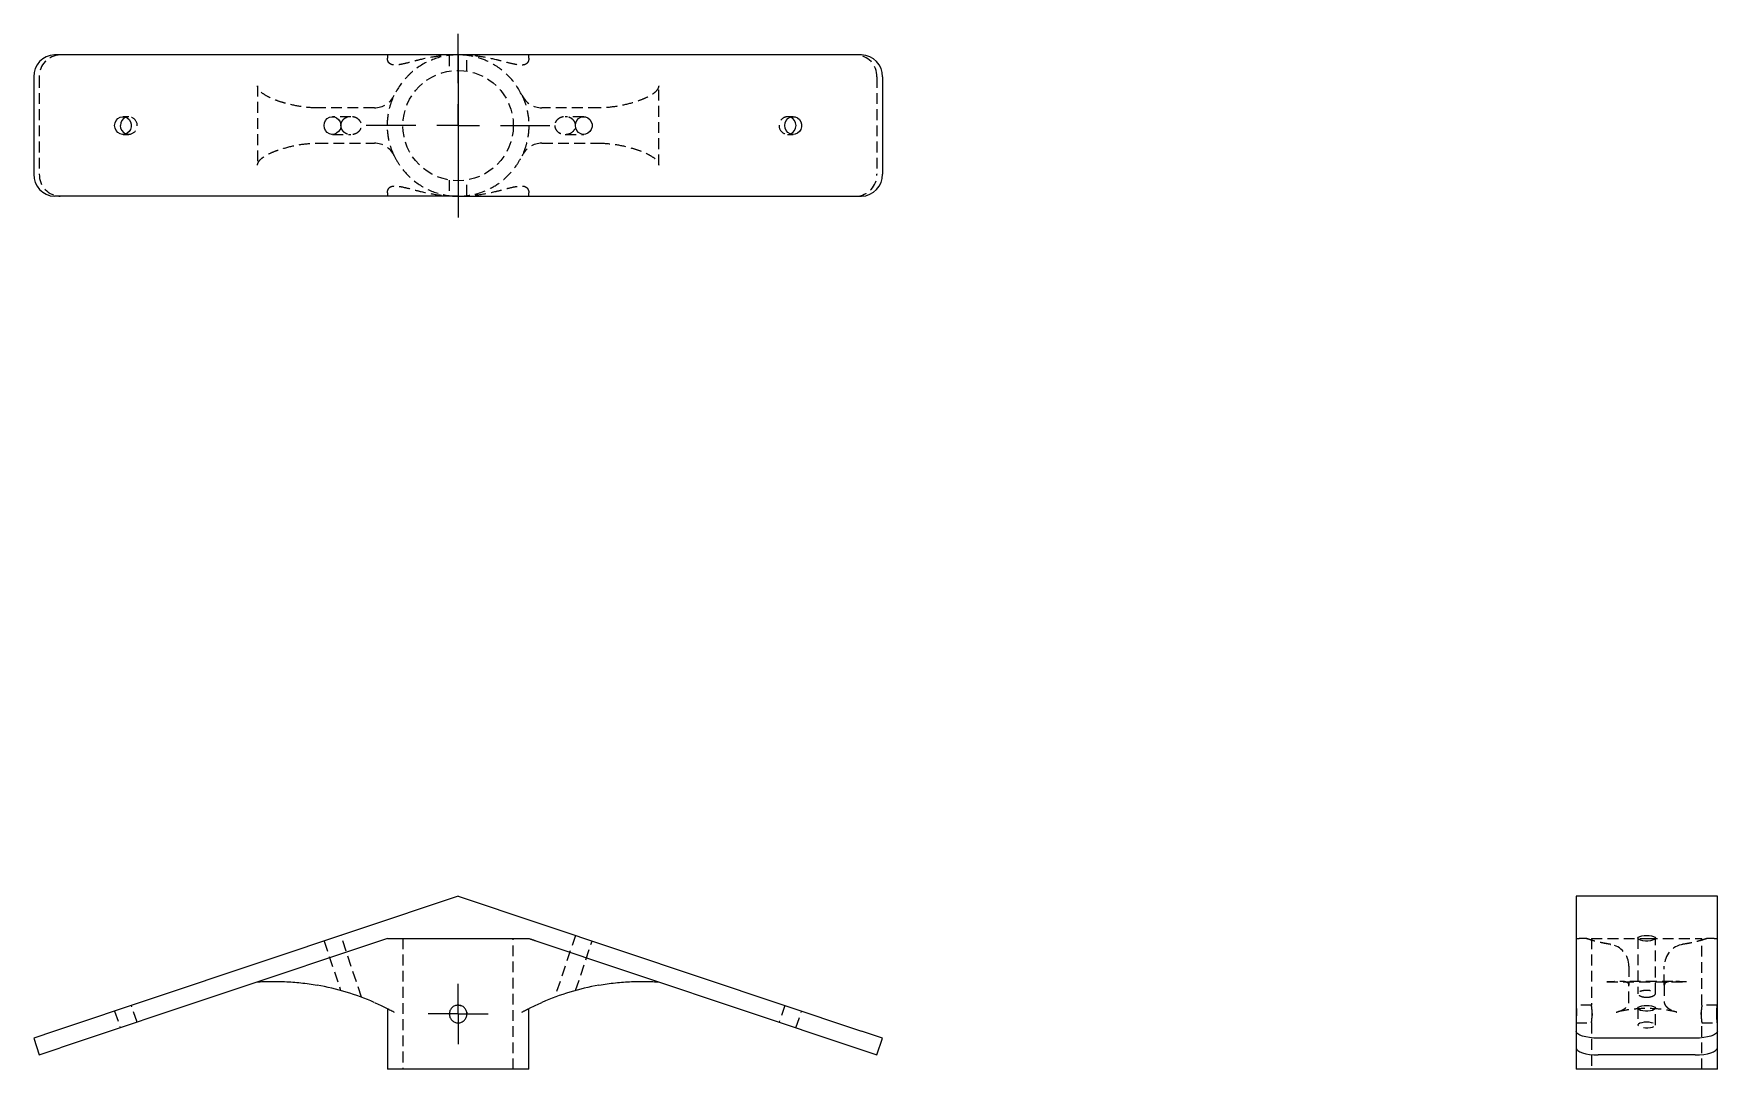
# Model space of a CAD drawing. Header units: millimetres. Extents: x 33 to 231, y 47 to 169.
import ezdxf

# ---------------------------------------------------------------- set-up
doc = ezdxf.new("R2010")
doc.units = ezdxf.units.MM
doc.linetypes.add('HIDDEN', pattern=[1.905, 1.27, -0.635])
doc.layers.add('10', color=7, linetype='Continuous')

# ---------------------------------------------------------------- blocks, each defined once
blk = doc.blocks.new('SW_CENTERMARKSYMBOL_0')
at = {"layer": '10', "color": 0}
for p, q in [((0, 2.5), (0, 3.54)), ((0, 0), (0, 2.5)), ((-2.5, 0), (-3.54, 0)), ((0, 0), (-2.5, 0)), ((0, 0), (0, -2.5)), ((0, 0), (2.5, 0)), ((2.5, 0), (3.54, 0)), ((0, -2.5), (0, -3.54))]:
    blk.add_line(p, q, dxfattribs=at)
blk = doc.blocks.new('SW_CENTERMARKSYMBOL_1')
at = {"layer": '10', "color": 0}
for p, q in [((0, 5), (0, 10.82)), ((0, 0), (0, 2.5)), ((-5, 0), (-10.82, 0)), ((0, 0), (-2.5, 0)), ((0, 0), (0, -2.5)), ((0, 0), (2.5, 0)), ((5, 0), (10.82, 0)), ((0, -5), (0, -10.82))]:
    blk.add_line(p, q, dxfattribs=at)

msp = doc.modelspace()

# ---------------------------------------------------------------- linework, layer by layer
at = {"color": 7, "linetype": 'Continuous', "lineweight": 25}
for p, q in [((83, 166.34), (35.47, 166.34)), ((83, 166.34), (83, 149.69)), ((130.53, 166.34), (83, 166.34)), ((33, 163.74), (33, 152.29)), ((133, 163.74), (133, 152.29)), ((83, 149.69), (35.47, 149.69)), ((83, 149.69), (130.53, 149.69)), ((83, 67.2), (35.47, 51.3)), ((83, 67.2), (130.53, 51.3)), ((214.69, 67.2), (214.69, 51.3)), ((231.34, 67.2), (214.69, 67.2)), ((231.34, 51.3), (231.34, 67.2)), ((74.67, 62.22), (36.13, 49.32)), ((74.67, 62.22), (83, 62.22)), ((83, 62.22), (91.33, 62.22)), ((91.33, 62.22), (129.87, 49.32)), ((74.68, 53.96), (74.68, 46.8)), ((91.32, 46.8), (91.32, 53.95)), ((35.47, 51.3), (33, 50.47)), ((33, 50.47), (33.66, 48.5)), ((133, 50.47), (130.53, 51.3)), ((132.34, 48.5), (133, 50.47)), ((214.69, 51.3), (214.69, 49.32)), ((228.74, 50.47), (217.29, 50.47)), ((231.34, 49.32), (231.34, 51.3)), ((33.66, 48.5), (36.13, 49.32)), ((129.87, 49.32), (132.34, 48.5)), ((214.69, 49.32), (214.69, 46.8)), ((228.74, 48.5), (217.29, 48.5)), ((231.34, 46.8), (231.34, 49.32)), ((91.32, 46.8), (74.68, 46.8)), ((223.01, 46.8), (214.69, 46.8)), ((231.34, 46.8), (223.01, 46.8))]:
    msp.add_line(p, q, dxfattribs=at)
at = {"color": 7, "linetype": 'HIDDEN', "lineweight": 18}
for p, q in [((74.67, 166.34), (74.67, 165.96)), ((81.96, 166.27), (81.96, 164.43)), ((84.04, 164.43), (84.04, 166.27)), ((91.33, 165.96), (91.33, 166.34)), ((33.66, 163.74), (33.66, 152.29)), ((59.37, 162.7), (59.37, 153.33)), ((106.63, 153.33), (106.63, 162.7)), ((132.34, 163.74), (132.34, 152.29)), ((44.19, 159.05), (43.53, 159.05)), ((73.13, 160.09), (66.41, 160.09)), ((70.38, 159.05), (68.2, 159.05)), ((99.59, 160.09), (92.87, 160.09)), ((97.8, 159.05), (95.62, 159.05)), ((122.47, 159.05), (121.81, 159.05)), ((43.53, 156.97), (44.19, 156.97)), ((68.2, 156.97), (70.38, 156.97)), ((95.62, 156.97), (97.8, 156.97)), ((121.81, 156.97), (122.47, 156.97)), ((66.41, 155.93), (73.13, 155.93)), ((92.87, 155.93), (99.59, 155.93)), ((81.96, 151.59), (81.96, 149.75)), ((84.04, 149.75), (84.04, 151.59)), ((74.67, 150.07), (74.67, 149.69)), ((91.33, 149.69), (91.33, 150.07)), ((67.21, 61.92), (69.16, 56.09)), ((71.62, 55.3), (69.18, 62.58)), ((76.5, 62.22), (76.5, 46.8)), ((89.5, 46.8), (89.5, 62.22)), ((96.82, 62.58), (94.38, 55.3)), ((96.84, 56.09), (98.79, 61.92)), ((214.69, 62.22), (215.07, 62.22)), ((216.51, 62.22), (223.01, 62.22)), ((216.51, 62.22), (216.51, 54.35)), ((218.74, 61.51), (218.78, 61.51)), ((221.97, 62.25), (221.97, 55.73)), ((223.01, 62.22), (229.52, 62.22)), ((224.05, 55.73), (224.05, 62.25)), ((227.29, 61.51), (227.24, 61.51)), ((229.52, 54.36), (229.52, 62.22)), ((230.96, 62.22), (231.34, 62.22)), ((220.93, 58.96), (220.93, 56.71)), ((225.09, 56.71), (225.09, 58.96)), ((218.33, 57.1), (227.7, 57.1)), ((226.11, 57.16), (219.92, 57.16)), ((219.92, 57.16), (219.92, 57.16)), ((220.93, 54.69), (220.93, 56.71)), ((221.98, 55.73), (221.99, 55.7)), ((224.03, 55.7), (224.04, 55.73)), ((224.05, 55.73), (224.05, 55.73)), ((225.09, 56.71), (225.09, 54.69)), ((42.54, 53.66), (43.2, 51.69)), ((45.18, 52.35), (44.52, 54.33)), ((75.19, 53.69), (75.48, 53.54)), ((90.52, 53.54), (90.78, 53.68)), ((121.48, 54.33), (120.82, 52.35)), ((122.8, 51.69), (123.46, 53.66)), ((216.51, 54.36), (214.69, 54.36)), ((221.97, 54), (221.97, 52.02)), ((224.05, 52.02), (224.05, 54)), ((231.34, 54.36), (229.52, 54.36)), ((84.02, 53.52), (84.04, 53.32)), ((84.04, 53.32), (84.03, 53.26)), ((214.69, 52.28), (216.51, 52.28)), ((216.51, 52.28), (216.51, 46.8)), ((216.59, 53.38), (216.59, 53.13)), ((229.43, 53.26), (229.44, 53.51)), ((229.51, 52.28), (231.34, 52.28)), ((229.52, 46.8), (229.52, 52.29)), ((231.27, 53.54), (231.27, 53.26))]:
    msp.add_line(p, q, dxfattribs=at)
at = {"color": 7, "linetype": 'Continuous', "lineweight": 25, "flags": 128}
for points in [[(42.54, 158.01), (42.59, 158.32), (42.71, 158.6), (42.91, 158.83), (43.17, 158.98), (43.45, 159.05), (43.75, 159.03), (44.02, 158.91), (44.25, 158.72), (44.42, 158.46), (44.5, 158.17), (44.5, 157.86), (44.42, 157.56), (44.25, 157.3), (44.02, 157.11), (43.75, 157), (43.45, 156.97), (43.17, 157.04), (42.91, 157.2), (42.71, 157.43), (42.59, 157.71), (42.54, 158.01)], [(67.21, 158.01), (67.26, 158.32), (67.38, 158.6), (67.58, 158.83), (67.84, 158.98), (68.12, 159.05), (68.42, 159.03), (68.69, 158.91), (68.92, 158.72), (69.09, 158.46), (69.17, 158.17), (69.17, 157.86), (69.09, 157.56), (68.92, 157.3), (68.69, 157.11), (68.42, 157), (68.12, 156.97), (67.84, 157.04), (67.58, 157.2), (67.38, 157.43), (67.26, 157.71), (67.21, 158.01)], [(96.82, 158.01), (96.86, 158.32), (96.99, 158.6), (97.19, 158.83), (97.44, 158.98), (97.73, 159.05), (98.02, 159.03), (98.3, 158.91), (98.53, 158.72), (98.69, 158.46), (98.78, 158.17), (98.78, 157.86), (98.69, 157.56), (98.53, 157.3), (98.3, 157.11), (98.02, 157), (97.73, 156.97), (97.44, 157.04), (97.19, 157.2), (96.99, 157.43), (96.86, 157.71), (96.82, 158.01)], [(121.48, 158.01), (121.53, 158.32), (121.66, 158.6), (121.86, 158.83), (122.11, 158.98), (122.4, 159.05), (122.69, 159.03), (122.97, 158.91), (123.2, 158.72), (123.36, 158.46), (123.45, 158.17), (123.45, 157.86), (123.36, 157.56), (123.2, 157.3), (122.97, 157.11), (122.69, 157), (122.4, 156.97), (122.11, 157.04), (121.86, 157.2), (121.66, 157.43), (121.53, 157.71), (121.48, 158.01)], [(223.01, 62.58), (223.32, 62.57), (223.6, 62.52), (223.83, 62.46), (223.98, 62.37), (224.05, 62.27), (224.03, 62.18), (223.91, 62.08), (223.72, 62.01), (223.46, 61.95), (223.17, 61.92), (222.86, 61.92), (222.56, 61.95), (222.3, 62.01), (222.11, 62.08), (222, 62.18), (221.97, 62.27), (222.04, 62.37), (222.2, 62.46), (222.43, 62.52), (222.71, 62.57), (223.01, 62.58)], [(223.01, 54.33), (223.32, 54.31), (223.6, 54.27), (223.83, 54.2), (223.98, 54.12), (224.05, 54.02), (224.03, 53.92), (223.91, 53.83), (223.72, 53.75), (223.46, 53.7), (223.17, 53.67), (222.86, 53.67), (222.56, 53.7), (222.3, 53.75), (222.11, 53.83), (222, 53.92), (221.97, 54.02), (222.04, 54.12), (222.2, 54.2), (222.43, 54.27), (222.71, 54.31), (223.01, 54.33)], [(217.29, 50.47), (216.78, 50.49), (216.29, 50.54), (215.84, 50.61), (215.45, 50.71), (215.13, 50.84), (214.89, 50.98), (214.74, 51.14), (214.69, 51.3)], [(231.34, 51.3), (231.29, 51.14), (231.14, 50.98), (230.9, 50.84), (230.58, 50.71), (230.18, 50.61), (229.73, 50.54), (229.24, 50.49), (228.74, 50.47)], [(214.69, 49.32), (214.74, 49.16), (214.89, 49.01), (215.13, 48.87), (215.45, 48.74), (215.84, 48.64), (216.29, 48.56), (216.78, 48.51), (217.29, 48.5)], [(228.74, 48.5), (229.24, 48.51), (229.73, 48.56), (230.18, 48.64), (230.58, 48.74), (230.9, 48.87), (231.14, 49.01), (231.29, 49.16), (231.34, 49.32)]]:
    msp.add_lwpolyline(points, dxfattribs=at)
at = {"color": 7, "linetype": 'HIDDEN', "lineweight": 18, "flags": 128}
msp.add_lwpolyline([(223.01, 52.35), (222.71, 52.34), (222.43, 52.29), (222.2, 52.23), (222.04, 52.14), (221.97, 52.05), (222, 51.95), (222.11, 51.86), (222.3, 51.78), (222.56, 51.72), (222.86, 51.7), (223.17, 51.7), (223.46, 51.72), (223.72, 51.78), (223.91, 51.86), (224.03, 51.95), (224.05, 52.05), (223.98, 52.14), (223.83, 52.23), (223.6, 52.29), (223.32, 52.34), (223.01, 52.35)], dxfattribs=at)
at = {"color": 7, "linetype": 'HIDDEN', "lineweight": 18}
msp.add_circle((83, 158.01), 6.5, dxfattribs=at)
at = {"color": 7, "linetype": 'Continuous', "lineweight": 25}
for centre, radius, start, end in [((35.54, 163.8), 2.54, 91.5596, 181.479), ((130.46, 163.8), 2.54, 358.521, 88.4404), ((44.24, 158.03), 1.03, 111.4222, 180.9641), ((121.75, 158.01), 1.06, 291.8832, 68.1168), ((44.23, 157.99), 1.03, 178.8685, 248.7452), ((35.54, 152.22), 2.54, 178.521, 268.4404), ((130.46, 152.22), 2.54, 271.5596, 1.479), ((61.28, 27.56), 29.6, 66.407, 80.0144), ((104.72, 27.56), 29.6, 99.9856, 113.593)]:
    msp.add_arc(centre, radius, start, end, dxfattribs=at)
at = {"color": 7, "linetype": 'HIDDEN', "lineweight": 18}
for centre, radius, start, end in [((36.2, 163.8), 2.54, 91.5596, 181.479), ((83, 158.01), 8.32, 90, 90.671), ((83, 158.01), 8.32, 89.329, 90), ((129.8, 163.8), 2.54, 358.521, 88.4404), ((73.13, 162.7), 2.6, 270, 334.6231), ((92.87, 162.7), 2.6, 205.3769, 270), ((44.17, 158.01), 1.03, 252.3481, 107.6519), ((121.82, 158.05), 0.998, 71.3176, 182.0236), ((121.81, 157.97), 0.991, 177.369, 289.2898), ((73.13, 153.33), 2.6, 25.3769, 90), ((92.87, 153.33), 2.6, 90, 154.6231), ((36.2, 152.22), 2.54, 178.521, 268.4404), ((129.8, 152.22), 2.54, 271.5596, 1.479), ((83, 158.01), 8.32, 269.329, 270), ((83, 158.01), 8.32, 270, 270.671), ((218.33, 58.96), 2.6, 0, 80.9189), ((227.7, 58.96), 2.6, 99.0071, 180)]:
    msp.add_arc(centre, radius, start, end, dxfattribs=at)
for points, knots in [([(82.9, 166.34), (82.16, 166.33), (81.43, 166.27), (79.97, 166.08), (79.25, 165.94), (78.18, 165.69), (77.82, 165.59), (77.1, 165.41), (76.75, 165.31), (76.2, 165.2), (76.02, 165.17), (75.66, 165.13), (75.47, 165.13), (75.2, 165.18), (75.11, 165.21), (74.95, 165.3), (74.87, 165.36), (74.76, 165.51), (74.73, 165.59), (74.68, 165.77), (74.67, 165.86), (74.67, 165.96)], [0, 0, 0, 0, 0.25, 0.25, 0.5, 0.5, 0.625, 0.625, 0.75, 0.75, 0.8125, 0.8125, 0.875, 0.875, 0.90625, 0.90625, 0.9375, 0.9375, 0.96875, 0.96875, 1, 1, 1, 1]), ([(82.9, 166.34), (82.04, 166.33), (80.31, 166.04), (78.33, 165), (76.66, 163.53), (75.87, 162.4), (75.48, 161.58)], [6.002055, 6.002055, 6.002055, 6.002055, 6.693146, 7.384237, 7.729783, 8.420874, 8.420874, 8.420874, 8.420874]), ([(90.52, 161.58), (90.13, 162.4), (89.09, 163.9), (87.11, 165.37), (85.06, 166.16), (83.75, 166.33), (83.1, 166.34)], [5.991141, 5.991141, 5.991141, 5.991141, 6.681561, 7.371981, 7.889796, 8.407611, 8.407611, 8.407611, 8.407611]), ([(91.33, 165.96), (91.33, 165.77), (91.29, 165.58), (91.13, 165.35), (91.06, 165.29), (90.89, 165.2), (90.8, 165.17), (90.53, 165.12), (90.34, 165.13), (89.98, 165.17), (89.8, 165.2), (89.26, 165.31), (88.9, 165.41), (88.19, 165.59), (87.83, 165.68), (86.76, 165.94), (86.04, 166.08), (84.58, 166.27), (83.84, 166.33), (83.1, 166.34)], [0, 0, 0, 0, 0.0625, 0.0625, 0.09375, 0.09375, 0.125, 0.125, 0.1875, 0.1875, 0.25, 0.25, 0.375, 0.375, 0.5, 0.5, 0.75, 0.75, 1, 1, 1, 1]), ([(66.41, 160.09), (65.76, 160.09), (65.12, 160.15), (63.83, 160.34), (63.19, 160.48), (62.25, 160.75), (61.93, 160.85), (61.31, 161.08), (61.01, 161.21), (60.42, 161.5), (60.13, 161.67), (59.75, 161.98), (59.63, 162.1), (59.48, 162.3), (59.44, 162.37), (59.39, 162.53), (59.37, 162.61), (59.37, 162.7)], [0, 0, 0, 0, 0.25, 0.25, 0.5, 0.5, 0.625, 0.625, 0.75, 0.75, 0.875, 0.875, 0.9375, 0.9375, 0.96875, 0.96875, 1, 1, 1, 1]), ([(106.63, 162.7), (106.63, 162.53), (106.56, 162.37), (106.37, 162.09), (106.25, 161.98), (106, 161.77), (105.86, 161.67), (105.57, 161.5), (105.43, 161.42), (104.99, 161.21), (104.69, 161.08), (104.07, 160.85), (103.75, 160.75), (102.8, 160.48), (102.17, 160.34), (100.88, 160.15), (100.24, 160.09), (99.59, 160.09)], [0, 0, 0, 0, 0.0625, 0.0625, 0.125, 0.125, 0.1875, 0.1875, 0.25, 0.25, 0.375, 0.375, 0.5, 0.5, 0.75, 0.75, 1, 1, 1, 1]), ([(75.48, 154.44), (75.35, 154.72), (75.23, 155), (75.03, 155.58), (74.95, 155.87), (74.74, 156.78), (74.68, 157.39), (74.68, 158.64), (74.74, 159.25), (74.95, 160.15), (75.03, 160.45), (75.23, 161.02), (75.35, 161.31), (75.48, 161.58)], [0, 0, 0, 0, 0.125, 0.125, 0.25, 0.25, 0.5, 0.5, 0.75, 0.75, 0.875, 0.875, 1, 1, 1, 1]), ([(90.52, 161.58), (90.65, 161.31), (90.77, 161.02), (90.97, 160.45), (91.05, 160.15), (91.26, 159.25), (91.32, 158.64), (91.32, 157.71), (91.31, 157.4), (91.24, 156.78), (91.19, 156.48), (91.05, 155.88), (90.97, 155.58), (90.77, 155), (90.65, 154.72), (90.52, 154.44)], [0, 0, 0, 0, 0.125, 0.125, 0.25, 0.25, 0.5, 0.5, 0.625, 0.625, 0.75, 0.75, 0.875, 0.875, 1, 1, 1, 1]), ([(69.18, 157.92), (69.18, 157.85), (69.2, 157.68), (69.35, 157.43), (69.59, 157.2), (69.92, 157.03), (70.34, 156.95), (70.82, 157.01), (71.22, 157.22), (71.49, 157.51), (71.6, 157.78), (71.63, 158.04), (71.59, 158.31), (71.43, 158.59), (71.15, 158.85), (70.75, 159.03), (70.26, 159.08), (69.81, 158.96), (69.46, 158.73), (69.24, 158.44), (69.17, 158.21), (69.16, 158.09), (69.16, 158.09)], [0, 0, 0, 0, 0.029544, 0.072165, 0.117368, 0.169875, 0.231915, 0.303377, 0.37858, 0.428505, 0.470376, 0.49903, 0.540242, 0.581306, 0.635543, 0.7032, 0.771609, 0.846876, 0.903575, 0.95119, 0.999029, 1, 1, 1, 1]), ([(96.83, 158.08), (96.82, 158.16), (96.8, 158.34), (96.65, 158.59), (96.41, 158.82), (96.08, 159), (95.66, 159.08), (95.18, 159.02), (94.78, 158.81), (94.51, 158.52), (94.4, 158.25), (94.38, 158.08), (94.38, 158.01)], [0, 0, 0, 0, 0.065829, 0.150635, 0.240579, 0.345055, 0.468502, 0.610694, 0.760331, 0.85967, 0.942984, 1, 1, 1, 1]), ([(94.38, 158.01), (94.39, 157.91), (94.41, 157.72), (94.57, 157.43), (94.85, 157.17), (95.25, 156.99), (95.73, 156.95), (96.19, 157.06), (96.54, 157.3), (96.76, 157.58), (96.81, 157.8), (96.83, 157.9)], [0, 0, 0, 0, 0.082964, 0.165632, 0.274819, 0.411023, 0.548739, 0.700262, 0.814404, 0.910259, 1, 1, 1, 1]), ([(59.37, 153.33), (59.37, 153.5), (59.44, 153.66), (59.63, 153.93), (59.75, 154.05), (60, 154.26), (60.14, 154.35), (60.43, 154.52), (60.57, 154.6), (61.01, 154.82), (61.31, 154.95), (61.93, 155.17), (62.25, 155.27), (63.2, 155.55), (63.83, 155.68), (65.12, 155.88), (65.76, 155.93), (66.41, 155.93)], [0, 0, 0, 0, 0.0625, 0.0625, 0.125, 0.125, 0.1875, 0.1875, 0.25, 0.25, 0.375, 0.375, 0.5, 0.5, 0.75, 0.75, 1, 1, 1, 1]), ([(99.59, 155.93), (100.24, 155.93), (100.88, 155.88), (102.17, 155.68), (102.81, 155.55), (103.75, 155.27), (104.07, 155.17), (104.69, 154.94), (104.99, 154.82), (105.58, 154.52), (105.87, 154.36), (106.25, 154.05), (106.37, 153.93), (106.52, 153.72), (106.56, 153.65), (106.61, 153.5), (106.63, 153.41), (106.63, 153.33)], [0, 0, 0, 0, 0.25, 0.25, 0.5, 0.5, 0.625, 0.625, 0.75, 0.75, 0.875, 0.875, 0.9375, 0.9375, 0.96875, 0.96875, 1, 1, 1, 1]), ([(75.48, 154.44), (75.67, 154.04), (76.36, 152.85), (77.93, 151.23), (80.29, 149.99), (82.04, 149.7), (82.9, 149.69)], [5.993193, 5.993193, 5.993193, 5.993193, 6.338403, 7.028823, 7.719242, 8.409662, 8.409662, 8.409662, 8.409662]), ([(83.1, 149.69), (84.18, 149.7), (85.91, 150.06), (88.22, 151.39), (89.64, 152.85), (90.33, 154.04), (90.52, 154.44)], [6.001907, 6.001907, 6.001907, 6.001907, 6.865772, 7.38409, 8.075181, 8.420727, 8.420727, 8.420727, 8.420727]), ([(74.67, 150.07), (74.67, 150.25), (74.71, 150.44), (74.87, 150.67), (74.94, 150.74), (75.11, 150.83), (75.2, 150.85), (75.47, 150.9), (75.66, 150.9), (76.02, 150.86), (76.2, 150.82), (76.74, 150.71), (77.1, 150.62), (77.81, 150.43), (78.17, 150.34), (79.24, 150.09), (79.97, 149.94), (81.43, 149.75), (82.16, 149.7), (82.9, 149.69)], [0, 0, 0, 0, 0.0625, 0.0625, 0.09375, 0.09375, 0.125, 0.125, 0.1875, 0.1875, 0.25, 0.25, 0.375, 0.375, 0.5, 0.5, 0.75, 0.75, 1, 1, 1, 1]), ([(83.1, 149.69), (83.83, 149.7), (84.57, 149.75), (86.03, 149.94), (86.75, 150.08), (87.83, 150.34), (88.18, 150.43), (88.9, 150.62), (89.25, 150.71), (89.79, 150.82), (89.97, 150.85), (90.34, 150.89), (90.53, 150.9), (90.8, 150.85), (90.89, 150.82), (91.05, 150.73), (91.12, 150.67), (91.23, 150.52), (91.27, 150.43), (91.32, 150.25), (91.33, 150.16), (91.33, 150.07)], [0, 0, 0, 0, 0.25, 0.25, 0.5, 0.5, 0.625, 0.625, 0.75, 0.75, 0.8125, 0.8125, 0.875, 0.875, 0.90625, 0.90625, 0.9375, 0.9375, 0.96875, 0.96875, 1, 1, 1, 1]), ([(91.33, 62.22), (91.6, 62.13), (91.88, 62.04), (92.12, 61.96), (92.13, 61.95)], [0, 0, 0, 0, 0.96422, 1, 1, 1, 1]), ([(215.88, 62.22), (215.88, 62.22), (215.9, 62.22), (215.85, 62.22), (215.72, 62.22), (215.53, 62.22), (215.31, 62.22), (215.14, 62.22), (215.07, 62.22)], [0, 0, 0, 0, 0.110805, 0.382522, 0.529475, 0.677157, 0.846885, 1, 1, 1, 1]), ([(218.78, 61.52), (218.45, 61.57), (217.83, 61.68), (217.03, 61.87), (216.39, 62.05), (216.04, 62.17), (215.88, 62.22)], [0, 0, 0, 0, 0.2956159, 0.5615267, 0.7966894, 1, 1, 1, 1]), ([(218.78, 61.52), (218.45, 61.58), (217.83, 61.68), (217.06, 61.86), (216.47, 62.03), (216.1, 62.15), (215.93, 62.21), (215.89, 62.22)], [0, 0, 0, 0, 0.302351, 0.56172, 0.777454, 0.949952, 1, 1, 1, 1]), ([(230.15, 62.23), (229.98, 62.17), (229.63, 62.05), (228.99, 61.87), (228.19, 61.68), (227.57, 61.58), (227.24, 61.52)], [0, 0, 0, 0, 0.203567, 0.439222, 0.704895, 1, 1, 1, 1]), ([(230.15, 62.22), (229.99, 62.17), (229.64, 62.05), (228.99, 61.87), (228.19, 61.68), (227.57, 61.57), (227.24, 61.52)], [0, 0, 0, 0, 0.203271, 0.438928, 0.704924, 1, 1, 1, 1]), ([(230.96, 62.22), (230.86, 62.22), (230.67, 62.22), (230.43, 62.22), (230.27, 62.22), (230.16, 62.22), (230.12, 62.22), (230.14, 62.22), (230.15, 62.22)], [0, 0, 0, 0, 0.1867969, 0.3755233, 0.5146922, 0.6533595, 0.9036166, 1, 1, 1, 1]), ([(220.93, 56.71), (220.93, 56.83), (220.88, 56.92), (220.68, 57.06), (220.55, 57.11), (220.27, 57.15), (220.17, 57.16), (219.94, 57.16), (219.82, 57.16), (219.52, 57.15), (219.36, 57.14), (219.05, 57.12), (218.93, 57.12), (218.72, 57.11), (218.65, 57.11), (218.5, 57.1), (218.41, 57.1), (218.33, 57.1)], [0, 0, 0, 0, 0.25, 0.25, 0.5, 0.5, 0.625, 0.625, 0.75, 0.75, 0.875, 0.875, 0.9375, 0.9375, 0.96875, 0.96875, 1, 1, 1, 1]), ([(223.01, 55.3), (222.86, 55.3), (222.71, 55.31), (222.51, 55.35), (222.45, 55.37), (222.34, 55.41), (222.29, 55.43), (222.06, 55.53), (221.98, 55.63), (221.97, 55.77), (221.99, 55.82), (222.08, 55.9), (222.14, 55.94), (222.32, 56.01), (222.44, 56.04), (222.7, 56.08), (222.85, 56.09), (223.09, 56.09), (223.16, 56.09), (223.31, 56.08), (223.38, 56.07), (223.58, 56.04), (223.7, 56.01), (223.97, 55.91), (224.06, 55.82), (224.05, 55.68), (224.03, 55.63), (223.94, 55.54), (223.87, 55.49), (223.7, 55.41), (223.58, 55.37), (223.32, 55.31), (223.17, 55.3), (223.01, 55.3)], [0, 0, 0, 0, 0.0625, 0.0625, 0.09375, 0.09375, 0.125, 0.125, 0.25, 0.25, 0.3125, 0.3125, 0.375, 0.375, 0.4375, 0.4375, 0.5, 0.5, 0.53125, 0.53125, 0.5625, 0.5625, 0.625, 0.625, 0.75, 0.75, 0.8125, 0.8125, 0.875, 0.875, 0.9375, 0.9375, 1, 1, 1, 1]), ([(227.7, 57.1), (227.53, 57.1), (227.37, 57.11), (227.09, 57.12), (226.98, 57.12), (226.77, 57.14), (226.67, 57.14), (226.5, 57.15), (226.42, 57.15), (226.21, 57.16), (226.08, 57.16), (225.85, 57.16), (225.75, 57.15), (225.48, 57.11), (225.34, 57.06), (225.15, 56.92), (225.09, 56.83), (225.09, 56.71)], [0, 0, 0, 0, 0.0625, 0.0625, 0.125, 0.125, 0.1875, 0.1875, 0.25, 0.25, 0.375, 0.375, 0.5, 0.5, 0.75, 0.75, 1, 1, 1, 1]), ([(74.68, 53.96), (74.68, 53.95), (74.7, 53.95), (74.81, 53.89), (74.86, 53.87)], [0, 0, 0, 0, 0.624526, 1, 1, 1, 1]), ([(82.99, 54.36), (83.11, 54.36), (83.23, 54.36), (83.34, 54.3), (83.34, 54.3)], [0, 0, 0, 0, 0.9829639, 1, 1, 1, 1]), ([(91.03, 53.81), (91.04, 53.81), (91.17, 53.88), (91.3, 53.95), (91.3, 53.95), (91.3, 53.95)], [0, 0, 0, 0, 0.040329, 0.603692, 1, 1, 1, 1]), ([(214.69, 54.36), (214.69, 54.35), (214.69, 54.32), (214.71, 54.15), (214.74, 53.88), (214.75, 53.55), (214.75, 53.2), (214.74, 52.86), (214.72, 52.57), (214.7, 52.36), (214.69, 52.29), (214.69, 52.27), (214.69, 52.29), (214.69, 52.29)], [0, 0, 0, 0, 0.104291, 0.208562, 0.313338, 0.418461, 0.523029, 0.627006, 0.731278, 0.836267, 0.941284, 0.97648, 1, 1, 1, 1]), ([(216.59, 53.32), (216.59, 53.43), (216.59, 53.67), (216.56, 53.98), (216.53, 54.21), (216.51, 54.35), (216.51, 54.35), (216.51, 54.35)], [0, 0, 0, 0, 0.212963, 0.425859, 0.640476, 0.856248, 1, 1, 1, 1]), ([(219.44, 53.54), (219.68, 53.6), (219.89, 53.67), (220.16, 53.8), (220.25, 53.85), (220.41, 53.95), (220.48, 54), (220.67, 54.15), (220.77, 54.26), (220.9, 54.47), (220.93, 54.58), (220.93, 54.69)], [0, 0, 0, 0, 0.25, 0.25, 0.375, 0.375, 0.5, 0.5, 0.75, 0.75, 1, 1, 1, 1]), ([(226.58, 53.54), (226.31, 53.61), (226.02, 53.67), (225.45, 53.77), (225.15, 53.82), (224.25, 53.92), (223.64, 53.96), (222.71, 53.96), (222.4, 53.95), (221.78, 53.92), (221.48, 53.89), (220.88, 53.82), (220.58, 53.77), (220, 53.67), (219.72, 53.61), (219.44, 53.54)], [0, 0, 0, 0, 0.125, 0.125, 0.25, 0.25, 0.5, 0.5, 0.625, 0.625, 0.75, 0.75, 0.875, 0.875, 1, 1, 1, 1]), ([(225.09, 54.69), (225.09, 54.58), (225.13, 54.47), (225.26, 54.26), (225.36, 54.15), (225.55, 54), (225.62, 53.95), (225.78, 53.85), (225.86, 53.8), (226.14, 53.67), (226.35, 53.6), (226.58, 53.54)], [0, 0, 0, 0, 0.25, 0.25, 0.5, 0.5, 0.625, 0.625, 0.75, 0.75, 1, 1, 1, 1]), ([(229.52, 54.36), (229.51, 54.35), (229.51, 54.33), (229.49, 54.15), (229.46, 53.9), (229.44, 53.6), (229.43, 53.4), (229.43, 53.32)], [0, 0, 0, 0, 0.206273, 0.418392, 0.632781, 0.848449, 1, 1, 1, 1]), ([(231.27, 53.32), (231.27, 53.4), (231.27, 53.59), (231.29, 53.89), (231.31, 54.15), (231.33, 54.32), (231.34, 54.35), (231.34, 54.36)], [0, 0, 0, 0, 0.1448601, 0.3601261, 0.5746694, 0.787796, 1, 1, 1, 1]), ([(216.52, 52.33), (216.51, 52.31), (216.51, 52.25), (216.52, 52.31), (216.54, 52.48), (216.57, 52.74), (216.59, 53.04), (216.59, 53.24), (216.59, 53.32)], [0, 0, 0, 0, 0.162326, 0.339098, 0.515721, 0.694233, 0.87381, 1, 1, 1, 1]), ([(229.43, 53.32), (229.43, 53.2), (229.44, 52.97), (229.46, 52.66), (229.49, 52.43), (229.51, 52.29), (229.51, 52.29), (229.51, 52.29)], [0, 0, 0, 0, 0.212963, 0.425859, 0.640476, 0.856248, 1, 1, 1, 1]), ([(231.32, 52.4), (231.32, 52.39), (231.33, 52.32), (231.34, 52.27), (231.34, 52.28), (231.32, 52.42), (231.3, 52.66), (231.28, 52.97), (231.27, 53.2), (231.27, 53.32)], [0, 0, 0, 0, 0.016562, 0.179663, 0.343671, 0.508548, 0.672892, 0.836431, 1, 1, 1, 1])]:
    msp.add_open_spline(points, degree=3, knots=knots, dxfattribs=at)
at = {"color": 7, "linetype": 'Continuous', "lineweight": 25}
for points, knots in [([(69.16, 158.09), (69.16, 158.06), (69.16, 158.01), (69.17, 157.95), (69.18, 157.92)], [0, 0, 0, 0, 0.455992, 1, 1, 1, 1]), ([(96.83, 157.9), (96.83, 157.91), (96.84, 157.95), (96.84, 158.01), (96.83, 158.06), (96.83, 158.08)], [0, 0, 0, 0, 0.130881, 0.61313, 1, 1, 1, 1]), ([(59.37, 57.1), (59.37, 57.1), (59.44, 57.11), (59.63, 57.12), (59.75, 57.12), (60, 57.14), (60.14, 57.14), (60.43, 57.15), (60.57, 57.15), (61.01, 57.16), (61.31, 57.16), (61.93, 57.16), (62.25, 57.15), (63.2, 57.11), (63.83, 57.06), (65.12, 56.92), (65.76, 56.83), (66.41, 56.71)], [0, 0, 0, 0, 0.0625, 0.0625, 0.125, 0.125, 0.1875, 0.1875, 0.25, 0.25, 0.375, 0.375, 0.5, 0.5, 0.75, 0.75, 1, 1, 1, 1]), ([(99.59, 56.71), (100.24, 56.83), (100.88, 56.92), (102.17, 57.06), (102.81, 57.11), (103.75, 57.15), (104.07, 57.16), (104.69, 57.16), (104.99, 57.16), (105.58, 57.15), (105.87, 57.14), (106.25, 57.12), (106.37, 57.12), (106.52, 57.11), (106.56, 57.11), (106.61, 57.1), (106.63, 57.1), (106.63, 57.1)], [0, 0, 0, 0, 0.25, 0.25, 0.5, 0.5, 0.625, 0.625, 0.75, 0.75, 0.875, 0.875, 0.9375, 0.9375, 0.96875, 0.96875, 1, 1, 1, 1]), ([(73.13, 54.69), (73.37, 54.58), (73.61, 54.47), (74.07, 54.26), (74.29, 54.15), (74.6, 54), (74.7, 53.95), (74.89, 53.85), (74.98, 53.8), (75.23, 53.67), (75.37, 53.6), (75.48, 53.54)], [0, 0, 0, 0, 0.25, 0.25, 0.5, 0.5, 0.625, 0.625, 0.75, 0.75, 1, 1, 1, 1]), ([(83, 54.36), (83.14, 54.36), (83.27, 54.33), (83.52, 54.23), (83.64, 54.15), (83.83, 53.96), (83.91, 53.84), (84.01, 53.59), (84.04, 53.45), (84.04, 53.18), (84.01, 53.05), (83.91, 52.79), (83.83, 52.68), (83.64, 52.49), (83.53, 52.41), (83.27, 52.3), (83.14, 52.28), (82.86, 52.28), (82.73, 52.3), (82.48, 52.41), (82.36, 52.49), (82.17, 52.68), (82.09, 52.79), (81.99, 53.04), (81.96, 53.18), (81.96, 53.46), (81.99, 53.59), (82.09, 53.84), (82.17, 53.96), (82.36, 54.15), (82.48, 54.23), (82.73, 54.33), (82.86, 54.36), (83, 54.36)], [0, 0, 0, 0, 0.0625, 0.0625, 0.125, 0.125, 0.1875, 0.1875, 0.25, 0.25, 0.3125, 0.3125, 0.375, 0.375, 0.4375, 0.4375, 0.5, 0.5, 0.5625, 0.5625, 0.625, 0.625, 0.6875, 0.6875, 0.75, 0.75, 0.8125, 0.8125, 0.875, 0.875, 0.9375, 0.9375, 1, 1, 1, 1]), ([(90.52, 53.54), (90.63, 53.6), (90.77, 53.67), (91.02, 53.8), (91.11, 53.85), (91.3, 53.95), (91.4, 54), (91.71, 54.15), (91.93, 54.26), (92.39, 54.47), (92.63, 54.58), (92.87, 54.69)], [0, 0, 0, 0, 0.25, 0.25, 0.375, 0.375, 0.5, 0.5, 0.75, 0.75, 1, 1, 1, 1])]:
    msp.add_open_spline(points, degree=3, knots=knots, dxfattribs=at)

# ---------------------------------------------------------------- block references
at = {"layer": '10'}
for name, p in [('SW_CENTERMARKSYMBOL_1', (83, 158.01)), ('SW_CENTERMARKSYMBOL_0', (83, 53.32))]:
    msp.add_blockref(name, p, dxfattribs=at)

doc.saveas('drawing.dxf')
